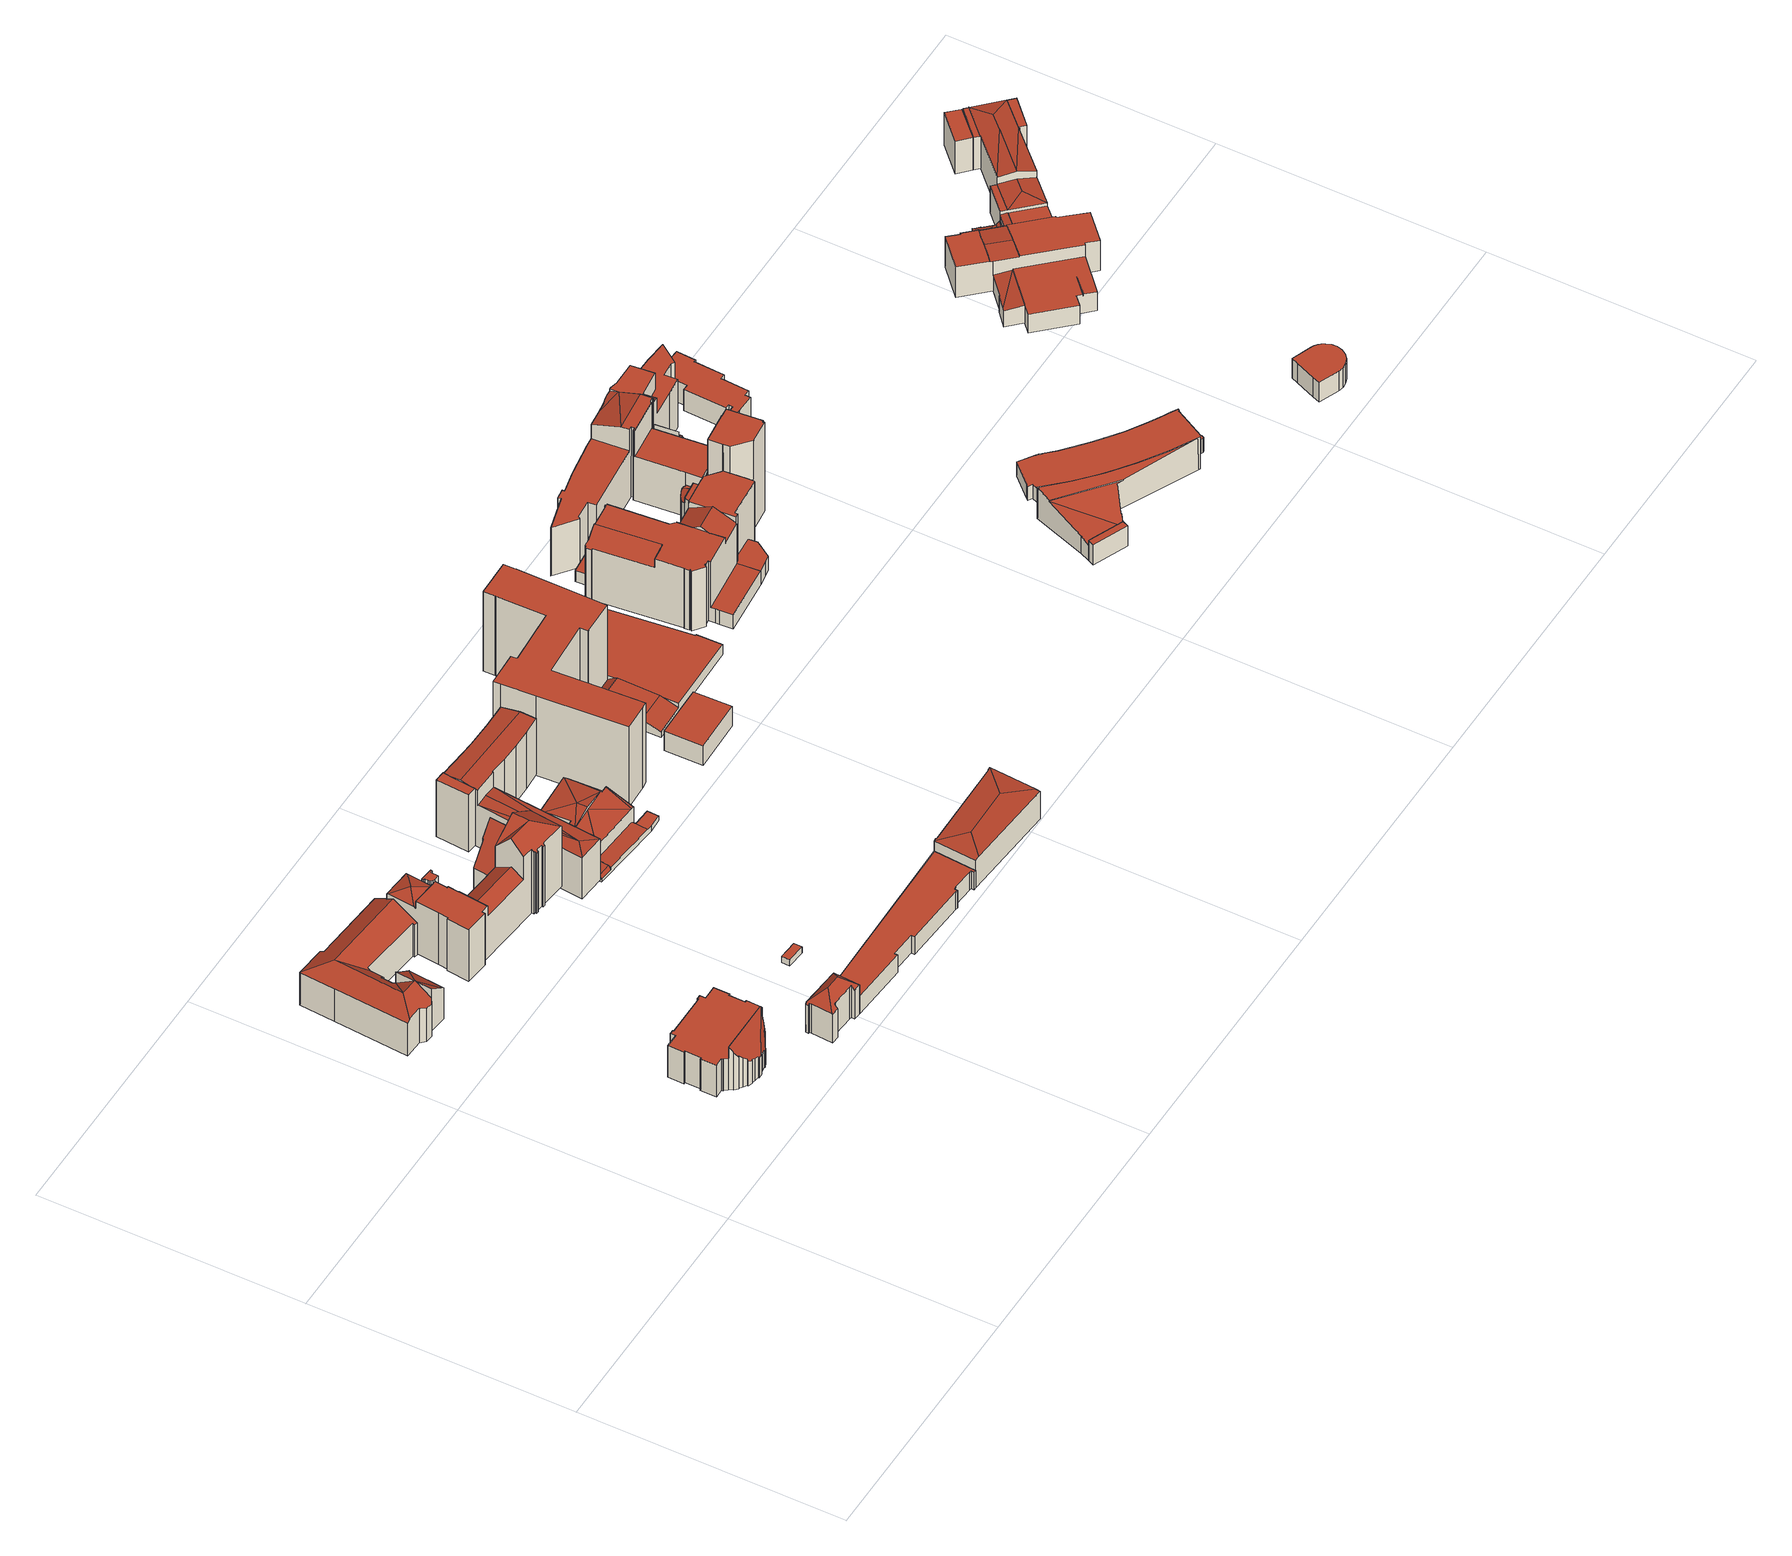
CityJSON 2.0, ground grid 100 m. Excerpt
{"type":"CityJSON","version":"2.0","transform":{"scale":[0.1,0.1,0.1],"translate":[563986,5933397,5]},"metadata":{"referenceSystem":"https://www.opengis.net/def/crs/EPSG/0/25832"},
"CityObjects":{
"building1":{"type":"Building","attributes":{"Gemeindeschluessel":"02000000","Geometrietyp2DReferenz":"3000","function":"31001_3020","roofType":"3100","measuredHeight":20.22,"storeysAboveGround":4},"geometry":[{"type":"MultiSurface","lod":"2","boundaries":[[[0,1,2,3,4,5,6,7]],[[5,8,9,6]],[[10,11,12,13]],[[14,15,16]],[[17,18,19]],[[20,2,1,21]],[[21,1,0,22]],[[23,24,25,26]],[[18,27,28,19]],[[29,30,31,32]],[[32,31,33,34]],[[15,35,9,16]],[[3,36,4]],[[8,37,9]],[[16,9,37,38,14]],[[17,39,27,18]],[[40,41,42,43]],[[44,45,46,47]],[[48,46,45,49,50,27,39,51]],[[52,53,54,55]],[[40,43,44,47,56,57,29,32,34,58,59,60,20,21,22,54,53,61,23,26,62]],[[50,63,52,55,7,6]],[[64,25,24,63,50,49,42,41]],[[50,6,9,35,33,31,30,28,27]],[[25,64,62,26]],[[29,57,51,39,17,19,28,30]],[[58,34,33,35,15,14,38,65]],[[66,60,59,11,10]],[[44,43,42,49,45]],[[64,41,40,62]],[[56,47,46,48]],[[57,56,48,51]],[[59,58,65,12,11]],[[63,24,23,61]],[[61,53,52,63]],[[20,60,66,36,3,2]],[[4,13,67,8,5]],[[54,22,0,7,55]],[[12,65,38,37,8,13]],[[66,10,13,4,36]]],"semantics":{"surfaces":[{"type":"RoofSurface"},{"type":"WallSurface"},{"type":"GroundSurface"}],"values":[0,0,0,0,0,1,1,1,1,1,1,1,1,1,1,1,1,1,0,1,2,0,0,0,1,1,1,1,1,1,1,1,1,1,1,1,1,1,0,0]}}]},
"building2":{"type":"Building","attributes":{"Gemeindeschluessel":"02000000","Geometrietyp2DReferenz":"3000","function":"31001_2410","roofType":"1000","measuredHeight":19.86,"storeysAboveGround":1},"geometry":[{"type":"MultiSurface","lod":"2","boundaries":[[[68,69,70,71,72,73,74,75,76,77,78,79,80,81,82,83]],[[84,85,86,87]],[[87,86,88,89]],[[89,88,90,91]],[[91,90,92,93]],[[93,92,94,95]],[[95,94,96,97]],[[97,96,98,99]],[[99,98,100,101]],[[101,100,102,103]],[[103,102,104,105]],[[105,104,106,107]],[[107,106,108,109]],[[109,108,110,111]],[[111,110,112,113]],[[113,112,114,115]],[[115,114,116,117]],[[117,116,118,119]],[[120,121,122,123]],[[124,125,126,127]],[[127,126,128,129]],[[129,128,130,131]],[[132,83,82,133]],[[134,79,78,135]],[[135,78,77,136]],[[136,77,76,137]],[[137,76,75,138]],[[138,75,74,139]],[[139,74,73,140]],[[140,73,72,141]],[[141,72,71,142]],[[142,71,70,143]],[[143,70,69,144]],[[144,69,68,145]],[[146,147,148,149]],[[149,148,150,151]],[[151,150,152,153]],[[153,152,154,155]],[[155,154,156,157]],[[157,156,158,159]],[[159,158,160,161]],[[161,160,162,163]],[[164,165,166,167]],[[168,169,170,120,123,171,164,167,146,149,151,153,155,157,159,161,163,134,135,136,137,138,139,140,141,142,143,144,145,124,127,129,131,172,84,87,89,91,93,95,97,99,101,103,105,107,109,111,113,115,117,119]],[[130,128,126,125,132,133,122,121,173,174,175,118,116,114,112,110,108,106,104,102,100,98,96,94,92,90,88,86,85,176]],[[171,123,122,133,82,81,177]],[[147,146,167,166]],[[165,164,171,177]],[[134,163,162,80,79]],[[130,176,172,131]],[[124,145,68,83,132,125]],[[173,121,120,170]],[[174,173,170,169]],[[175,174,169,168]],[[118,175,168,119]],[[176,85,84,172]],[[165,177,81,80,162,160,158,156,154,152,150,148,147,166]]],"semantics":{"surfaces":[{"type":"RoofSurface"},{"type":"WallSurface"},{"type":"GroundSurface"}],"values":[0,1,1,1,1,1,1,1,1,1,1,1,1,1,1,1,1,1,1,1,1,1,1,1,1,1,1,1,1,1,1,1,1,1,1,1,1,1,1,1,1,1,1,2,0,1,1,1,1,1,1,1,1,1,1,1,0]}}]},
"building3":{"type":"Building","attributes":{"Gemeindeschluessel":"02000000","Geometrietyp2DReferenz":"3000","function":"31001_2440","roofType":"3200","measuredHeight":18.55,"storeysAboveGround":4},"geometry":[{"type":"MultiSurface","lod":"2","boundaries":[[[178,179,180,181,182,183,184,185,186,187,188]],[[189,186,185,190]],[[184,191,190,185]],[[192,183,182,193]],[[193,182,181,194]],[[194,181,180,195]],[[195,180,179,196]],[[196,179,178,197]],[[197,178,188,198]],[[199,200,201,202]],[[203,190,191,204]],[[205,206,207,208]],[[208,207,209,210]],[[189,190,203,210,209]],[[192,193,194,195,196,197,198,199,202,205,208,210,203,204]],[[206,205,202,201]],[[192,204,191,184,183]],[[199,198,188,187,200]],[[206,201,200,187,186,189,209,207]]],"semantics":{"surfaces":[{"type":"RoofSurface"},{"type":"WallSurface"},{"type":"GroundSurface"}],"values":[0,0,0,1,1,1,1,1,1,1,1,1,1,1,2,1,1,1,0]}}]},
"building4":{"type":"Building","attributes":{"name":"Deutscher Wetterdienst","Gemeindeschluessel":"02000000","Geometrietyp2DReferenz":"3000","function":"31001_3010","roofType":"1000","measuredHeight":35.24,"storeysAboveGround":4},"geometry":[{"type":"MultiSurface","lod":"2","boundaries":[[[211,212,213,214,215]],[[213,216,214]],[[213,217,218,219,220,216]],[[212,217,213]],[[221,222,223,224]],[[222,225,226,223]],[[227,228,229,230,231,232,233,234,235,236,237,238,239,240]],[[238,241,239]],[[238,242,241]],[[243,244,245,246,247,248]],[[237,249,250,242,238]],[[251,252,253,254,244,243]],[[255,256,257,258]],[[258,257,259,260]],[[260,259,261,262]],[[263,264,265,266]],[[266,265,256,255]],[[215,267,268,211]],[[269,270,271,272]],[[273,220,219,274]],[[274,219,218,275]],[[276,236,235,277]],[[277,235,234,278]],[[278,234,233,279]],[[279,233,232,280]],[[280,232,231,281]],[[281,231,230,282]],[[282,230,229,283]],[[283,229,228,284]],[[284,228,227,285]],[[286,247,246,287]],[[287,246,245,288]],[[289,254,253,290]],[[290,253,252,291]],[[292,276,277,278,279,280,281,282,283,284,285,263,266,255,258,260,262,273,274,275,269,272,293,294,286,287,288,289,290,291]],[[267,215,214,216,220,273,262,261]],[[269,275,218,217,212,211,268,270]],[[294,293,295,296,226,225,241]],[[263,285,227,240,221,224,297,264]],[[292,291,252,251,250,249]],[[289,288,245,244,254]],[[242,250,251,243,248,241]],[[286,294,241,248,247]],[[276,292,249,237,236]],[[240,239,241,225,222,221]],[[297,224,223,226,296]],[[295,293,272,271]],[[295,271,270,268,267,261,259,257,256,265,264,297,296]]],"semantics":{"surfaces":[{"type":"RoofSurface"},{"type":"WallSurface"},{"type":"GroundSurface"}],"values":[0,0,0,0,0,0,0,0,0,0,0,0,1,1,1,1,1,1,1,1,1,1,1,1,1,1,1,1,1,1,1,1,1,1,2,1,1,1,1,1,1,1,1,1,1,1,1,0]}}]},
"building5":{"type":"Building","attributes":{"Gemeindeschluessel":"02000000","Geometrietyp2DReferenz":"3000","function":"31001_3010","roofType":"1000","measuredHeight":3.05,"storeysAboveGround":1},"geometry":[{"type":"MultiSurface","lod":"2","boundaries":[[[298,299,300,301,302,303,304,305,306,307,308,309]],[[310,311,312,313,314,315,316,317,318,319,320,321]],[[321,320,299,298]],[[320,319,300,299]],[[319,318,301,300]],[[318,317,302,301]],[[317,316,303,302]],[[316,315,304,303]],[[315,314,305,304]],[[314,313,306,305]],[[313,312,307,306]],[[312,311,308,307]],[[311,310,309,308]],[[310,321,298,309]]],"semantics":{"surfaces":[{"type":"GroundSurface"},{"type":"RoofSurface"},{"type":"WallSurface"}],"values":[0,1,2,2,2,2,2,2,2,2,2,2,2,2]}}]},
"building6":{"type":"Building","attributes":{"Gemeindeschluessel":"02000000","Geometrietyp2DReferenz":"3000","function":"31001_2080","roofType":"1000","measuredHeight":2.8,"storeysAboveGround":1},"geometry":[{"type":"MultiSurface","lod":"2","boundaries":[[[322,323,324,325]],[[326,327,328,329]],[[326,325,324,327]],[[327,324,323,328]],[[328,323,322,329]],[[329,322,325,326]]],"semantics":{"surfaces":[{"type":"RoofSurface"},{"type":"GroundSurface"},{"type":"WallSurface"}],"values":[0,1,2,2,2,2]}}]},
"building7":{"type":"Building","attributes":{"Gemeindeschluessel":"02000000","Geometrietyp2DReferenz":"3000","function":"31001_2010","roofType":"1000","measuredHeight":8.15,"storeysAboveGround":2},"geometry":[{"type":"MultiSurface","lod":"2","boundaries":[[[330,331,332,333]],[[334,335,336,337]],[[337,336,338,339]],[[339,338,340,341]],[[341,340,331,330]],[[342,343,344,345]],[[345,344,346,347]],[[347,346,348,349]],[[349,348,350,351]],[[351,350,352,353]],[[353,352,354,355]],[[355,354,356,357]],[[358,359,333,332]],[[357,356,335,334]],[[359,358,343,342]],[[359,342,345,347,349,351,353,355,357,334,337,339,341,330,333]],[[343,358,332,331,340,338,336,335,356,354,352,350,348,346,344]]],"semantics":{"surfaces":[{"type":"WallSurface"},{"type":"GroundSurface"},{"type":"RoofSurface"}],"values":[0,0,0,0,0,0,0,0,0,0,0,0,0,0,0,1,2]}}]},
"building8":{"type":"Building","attributes":{"Gemeindeschluessel":"02000000","Geometrietyp2DReferenz":"3000","function":"31001_3010","roofType":"3100","measuredHeight":26.59,"storeysAboveGround":7},"geometry":[{"type":"MultiSurface","lod":"2","boundaries":[[[360,361,362]],[[363,361,360]],[[361,364,365,362]],[[366,367,364,361]],[[366,361,363]],[[368,363,360,369]],[[370,371,372]],[[373,374,375]],[[376,377,378,379]],[[379,378,380,381]],[[381,380,382,383]],[[384,385,386,387]],[[387,386,388,389]],[[390,391,392,393]],[[369,360,362,365,394,375,395]],[[396,397,398,367,366,363,368]],[[396,368,369,395,390,393,399,384,387,389,376,379,381,383]],[[371,370,400,399,393,392]],[[391,390,395,375,374]],[[376,389,388,401,377]],[[385,384,399,400]],[[394,365,364,367,398]],[[397,396,383,382]],[[373,402,372]],[[401,388,386,385,400,370,372,402]],[[401,402,373,375,394,398,397,382,380,378,377]],[[373,372,371,392,391,374]]],"semantics":{"surfaces":[{"type":"RoofSurface"},{"type":"WallSurface"},{"type":"GroundSurface"}],"values":[0,0,0,0,0,1,1,1,1,1,1,1,1,1,1,1,2,1,1,1,1,1,1,1,0,0,0]}}]},
"building9":{"type":"Building","attributes":{"Gemeindeschluessel":"02000000","Geometrietyp2DReferenz":"3000","function":"31001_3010","roofType":"3200","measuredHeight":14.03,"storeysAboveGround":2},"geometry":[{"type":"MultiSurface","lod":"2","boundaries":[[[403,404,405,406,407,408,409]],[[410,411,412,413]],[[411,414,412]],[[415,416,417,414]],[[416,418,419,420,417]],[[418,416,421,422]],[[423,424,421,416]],[[415,423,416]],[[423,425,424]],[[409,408,426]],[[427,406,405,428]],[[429,420,419,430]],[[431,422,421,432]],[[433,434,435,436]],[[437,438,439,440]],[[441,442,443,444,445]],[[446,408,407,413,412,414,417,420,429]],[[447,437,440,448,446,429,430,431,432,444,443,449,433,436]],[[441,445,425,423,411,410]],[[438,437,447,450,428,405,404,451]],[[426,408,446,448,452]],[[444,432,421,424,425,445]],[[453,454,455,449,443,442]],[[448,440,439,456,457,452]],[[450,447,436,435]],[[434,433,449,455]],[[431,430,419,418,422]],[[411,423,415,414]],[[406,427,454,453,410,413,407]],[[404,403,458,451]],[[403,409,459]],[[434,455,454,427,428,450,435]],[[453,442,441,410]],[[459,409,426,452,457]],[[458,403,459,457,456]],[[458,456,439,438,451]]],"semantics":{"surfaces":[{"type":"RoofSurface"},{"type":"WallSurface"},{"type":"GroundSurface"}],"values":[0,0,0,0,0,0,0,0,0,1,1,1,1,1,1,1,1,2,0,1,1,1,1,1,1,1,1,1,1,1,1,0,0,0,0,0]}}]},
"building10":{"type":"Building","attributes":{"Gemeindeschluessel":"02000000","Geometrietyp2DReferenz":"3000","function":"31001_2010","roofType":"3200","measuredHeight":13.8,"storeysAboveGround":4},"geometry":[{"type":"MultiSurface","lod":"2","boundaries":[[[460,461,462,463]],[[461,464,465,466,467,468,469,462]],[[470,465,464]],[[342,463,462,359]],[[359,462,469,471]],[[471,469,468,472]],[[472,468,467,473]],[[473,467,466,474]],[[474,466,465,475]],[[476,477,460,463,342]],[[476,342,359,471,472,473,474,475]],[[477,476,475,465,470]],[[477,470,464,461,460]]],"semantics":{"surfaces":[{"type":"RoofSurface"},{"type":"WallSurface"},{"type":"GroundSurface"}],"values":[0,0,0,1,1,1,1,1,1,1,2,1,0]}}]},
"building11":{"type":"Building","attributes":{"name":"Bundesamt für Seeschifffahrt und Hydrographie","Gemeindeschluessel":"02000000","Geometrietyp2DReferenz":"3000","function":"31001_3010","roofType":"1000","measuredHeight":36.88,"storeysAboveGround":7},"geometry":[{"type":"MultiSurface","lod":"2","boundaries":[[[478,479,480,481,482,483,484,485,486,487,488,489,490,491,492,493,494,495,496,497]],[[498,499,500,501,502,503,504,505,506,507,508,509,510,511,512,513,514,515,516,517]],[[517,516,479,478]],[[516,515,480,479]],[[515,514,481,480]],[[514,513,482,481]],[[513,512,483,482]],[[512,511,484,483]],[[511,510,485,484]],[[510,509,486,485]],[[509,508,487,486]],[[508,507,488,487]],[[507,506,489,488]],[[506,505,490,489]],[[505,504,491,490]],[[504,503,492,491]],[[503,502,493,492]],[[502,501,494,493]],[[501,500,495,494]],[[500,499,496,495]],[[499,498,497,496]],[[498,517,478,497]]],"semantics":{"surfaces":[{"type":"GroundSurface"},{"type":"RoofSurface"},{"type":"WallSurface"}],"values":[0,1,2,2,2,2,2,2,2,2,2,2,2,2,2,2,2,2,2,2,2,2]}}]},
"building12":{"type":"Building","attributes":{"Gemeindeschluessel":"02000000","Geometrietyp2DReferenz":"3000","function":"31001_3074","roofType":"1000","measuredHeight":9},"geometry":[{"type":"MultiSurface","lod":"2","boundaries":[[[518,519,520,521]],[[522,523,524,525]],[[525,524,519,518]],[[524,523,520,519]],[[523,522,521,520]],[[522,525,518,521]]],"semantics":{"surfaces":[{"type":"GroundSurface"},{"type":"RoofSurface"},{"type":"WallSurface"}],"values":[0,1,2,2,2,2]}}]},
"building13":{"type":"Building","attributes":{"Gemeindeschluessel":"02000000","Geometrietyp2DReferenz":"3000","function":"31001_3010","roofType":"1000","measuredHeight":5.07,"storeysAboveGround":3},"geometry":[{"type":"MultiSurface","lod":"2","boundaries":[[[526,527,528,529,530]],[[531,532,527,526]],[[533,534,535,532,531]],[[536,537,538,539]],[[539,538,540,541]],[[534,542,535]],[[528,543,529]],[[544,545,546,547]],[[548,480,479,478,536,539,541,549,544,547]],[[550,543,528,535,542,546,545,551,540,538,537,552]],[[535,528,527,532]],[[480,548,533,531,526,530]],[[546,542,534,533,548,547]],[[551,545,544,549]],[[550,552,478,479]],[[540,551,549,541]],[[552,537,536,478]],[[479,480,530,529,543,550]]],"semantics":{"surfaces":[{"type":"RoofSurface"},{"type":"WallSurface"},{"type":"GroundSurface"}],"values":[0,0,0,1,1,1,1,1,2,0,1,1,1,1,1,1,1,1]}}]},
"building14":{"type":"Building","attributes":{"Gemeindeschluessel":"02000000","Geometrietyp2DReferenz":"3000","function":"51009_1610","roofType":"1000","measuredHeight":5.18},"geometry":[{"type":"MultiSurface","lod":"2","boundaries":[[[553,554,555,556]],[[557,558,559,560]],[[557,556,555,558]],[[558,555,554,559]],[[559,554,553,560]],[[560,553,556,557]]],"semantics":{"surfaces":[{"type":"RoofSurface"},{"type":"GroundSurface"},{"type":"WallSurface"}],"values":[0,1,2,2,2,2]}}]},
"building15":{"type":"Building","attributes":{"Gemeindeschluessel":"02000000","Geometrietyp2DReferenz":"3000","function":"31001_2070","roofType":"1000","measuredHeight":29.07,"storeysAboveGround":6},"geometry":[{"type":"MultiSurface","lod":"2","boundaries":[[[561,562,563,564,565,566,567,568,569,570,571]],[[572,573,574,575,576,577]],[[578,579,580,581,582,583,574,573]],[[583,584,585,586,587,588,589,590,591,592,593,594,575]],[[595,571,570,596]],[[596,570,569,597]],[[597,569,568,598]],[[598,568,567,599]],[[600,566,565,601]],[[601,565,564]],[[602,562,561,603]],[[603,561,571,595]],[[563,604,564]],[[605,606,607,608]],[[608,607,609,610]],[[610,609,611,612]],[[613,614,615,616]],[[616,615,617,618]],[[618,617,619,620]],[[621,622,623,624]],[[624,623,625,626]],[[626,625,627,628]],[[628,627,629,630]],[[630,629,631,632]],[[577,633,572]],[[578,634,579]],[[635,593,592,636]],[[636,592,591,637]],[[637,591,590,638]],[[638,590,589,639]],[[639,589,588,640]],[[640,588,587,641]],[[642,586,585,643]],[[582,584,583]],[[575,594,576]],[[644,645,646,647]],[[648,649,650,651]],[[650,649,652,653,654,655]],[[642,643,656,657,648,651,658,605,608,610,612,644,647,613,616,618,620,602,603,595,596,597,598,599,621,624,626,628,630,632,659,635,636,637,638,639,640,641]],[[646,645,611,609,607,606,660,634,578,572,633,661,631,629,627,625,623,622,600,601,564,604,619,617,615,614]],[[634,660,654,653,580,579]],[[635,659,661,633,577,576,594,593]],[[648,657,652,649]],[[658,651,650,655]],[[642,641,587,586]],[[657,656,581,580,653,652]],[[656,643,585,584,582,581]],[[572,578,573]],[[583,575,574]],[[631,661,659,632]],[[646,614,613,647]],[[611,645,644,612]],[[605,658,655,654,660,606]],[[602,620,619,604,563,562]],[[621,599,567,566,600,622]]],"semantics":{"surfaces":[{"type":"RoofSurface"},{"type":"WallSurface"},{"type":"GroundSurface"}],"values":[0,0,0,0,1,1,1,1,1,1,1,1,1,1,1,1,1,1,1,1,1,1,1,1,1,1,1,1,1,1,1,1,1,1,1,1,1,0,2,0,1,1,1,1,1,1,1,1,1,1,1,1,1,1,1]}}]},
"building16":{"type":"Building","attributes":{"Gemeindeschluessel":"02000000","Geometrietyp2DReferenz":"3000","function":"31001_2070","roofType":"1000","measuredHeight":6.25,"storeysAboveGround":1},"geometry":[{"type":"MultiSurface","lod":"2","boundaries":[[[662,663,664,665]],[[666,667,668,669]],[[669,668,670,671]],[[671,670,672,673]],[[673,672,674,675]],[[675,674,663,662]],[[667,666,676,677]],[[665,664,677,676]],[[665,676,666,669,671,673,675,662]],[[677,664,663,674,672,670,668,667]]],"semantics":{"surfaces":[{"type":"WallSurface"},{"type":"GroundSurface"},{"type":"RoofSurface"}],"values":[0,0,0,0,0,0,0,0,1,2]}}]},
"building17":{"type":"Building","attributes":{"Gemeindeschluessel":"02000000","Geometrietyp2DReferenz":"3000","function":"31001_2070","roofType":"1000","measuredHeight":40.86,"storeysAboveGround":13},"geometry":[{"type":"MultiSurface","lod":"2","boundaries":[[[678,679,680]],[[678,681,682,683,684,679]],[[685,686,687,688,689,690]],[[691,692,693]],[[694,695,696,697,698,699]],[[700,701,702,703]],[[680,702,704,678]],[[705,706,707,708]],[[709,684,683,710]],[[710,683,682,711]],[[694,690,689,695]],[[712,688,687,713]],[[685,714,715,716,686]],[[691,717,718,692]],[[719,720,715,714]],[[721,722,723,724]],[[724,723,725,726]],[[726,725,727,728]],[[728,727,729,730]],[[731,732,733,734]],[[734,733,735,736]],[[737,698,697,738]],[[738,697,696,739]],[[707,706,719,714,704,702,701,735,733,732]],[[730,729,717,691,693,740]],[[741,705,708,731,734,736,700,703,709,710,711,737,738,739,712,713,742,743,721,724,726,728,730,740]],[[700,736,735,701]],[[709,703,702,680,679,684]],[[722,721,743,744]],[[741,740,693,692,718,745]],[[744,743,742,746]],[[742,713,687,686,716,746]],[[712,739,696,695,689,688]],[[737,711,682,681,699,698]],[[731,708,707,732]],[[705,741,745,720,719,706]],[[714,685,690,694,699,681,678,704]],[[744,746,716,715,720,745,718,717,729,727,725,723,722]]],"semantics":{"surfaces":[{"type":"RoofSurface"},{"type":"WallSurface"},{"type":"GroundSurface"}],"values":[0,0,0,0,0,1,1,1,1,1,1,1,1,1,1,1,1,1,1,1,1,1,1,0,1,2,1,1,1,1,1,1,1,1,1,1,1,0]}}]},
"building18":{"type":"Building","attributes":{"Gemeindeschluessel":"02000000","Geometrietyp2DReferenz":"3000","function":"31001_2070","roofType":"1000","measuredHeight":32.1,"storeysAboveGround":6},"geometry":[{"type":"MultiSurface","lod":"2","boundaries":[[[747,748,749,750]],[[751,748,747]],[[752,753,754,755,756,757,758,759,760,761,751,747]],[[748,762,763,764,765,749]],[[766,767,768,769]],[[770,771,766]],[[772,773,774,775]],[[775,774,776,777]],[[778,779,780,781]],[[782,783,784,785]],[[785,784,786,787]],[[787,786,788,789]],[[790,759,758,791]],[[792,757,756,793]],[[794,755,754,795]],[[795,754,753,796]],[[797,798,799,800]],[[800,799,801,802]],[[803,765,764,804]],[[804,764,763,805]],[[748,806,762]],[[807,808,809,810]],[[811,768,767,771]],[[771,767,766]],[[812,813,814,815]],[[815,814,808,807]],[[816,817,818,819]],[[819,818,770,820]],[[821,822,823,824]],[[825,826,827,828]],[[829,830,791,758,757,792]],[[831,832,833,760,759,790]],[[834,835,827,826,823,822,836,812,815,807,810,837,838]],[[825,828,839,840,841,842,816,819,820,831,790,791,830,797,800,802,794,795,796,843,778,781,844,772,775,777,782,785,787,789,803,804,805,845,846,847,821,824]],[[848,780,779,849,850,851,788,786,784,783,776,774,773]],[[801,799,798,829,792,793]],[[852,809,808,814,813,853,854,806,748]],[[849,779,778,843]],[[803,789,788,851,750,749,765]],[[850,849,843,796,753,752]],[[833,855,769,768,811,856,837,810,809,852,761,760]],[[801,793,756,755,794,802]],[[831,820,770,766,857,832]],[[841,840,834,838]],[[825,824,823,826]],[[840,839,835,834]],[[839,828,827,835]],[[821,847,836,822]],[[817,816,842,858]],[[842,841,838,837,856,858]],[[847,846,853,813,812,836]],[[857,766,769,855]],[[854,853,846,845]],[[845,805,763,762,806,854]],[[829,798,797,830]],[[852,748,751,761]],[[851,850,752,747,750]],[[848,773,772,844]],[[780,848,844,781]],[[776,783,782,777]],[[817,858,856,811,771,770,818]],[[857,855,833,832]]],"semantics":{"surfaces":[{"type":"RoofSurface"},{"type":"WallSurface"},{"type":"GroundSurface"}],"values":[0,0,0,0,0,0,1,1,1,1,1,1,1,1,1,1,1,1,1,1,1,1,1,1,1,1,1,1,1,1,1,1,0,2,0,0,0,1,1,1,1,1,1,1,1,1,1,1,1,1,1,1,1,1,1,1,1,1,1,1,0,0]}}]},
"building19":{"type":"Building","attributes":{"Gemeindeschluessel":"02000000","Geometrietyp2DReferenz":"3000","function":"51009_1610","roofType":"1000","measuredHeight":9.22},"geometry":[{"type":"MultiSurface","lod":"2","boundaries":[[[859,860,861,862,863]],[[864,865,866,867,868]],[[866,861,860,867]],[[867,860,859,868]],[[864,863,862,865]],[[865,862,861,866]],[[864,868,859,863]]],"semantics":{"surfaces":[{"type":"RoofSurface"},{"type":"GroundSurface"},{"type":"WallSurface"}],"values":[0,1,2,2,2,2,2]}}]},
"building20":{"type":"Building","attributes":{"Gemeindeschluessel":"02000000","Geometrietyp2DReferenz":"3000","function":"31001_3091","roofType":"2100","measuredHeight":14.98,"storeysAboveGround":2},"geometry":[{"type":"MultiSurface","lod":"2","boundaries":[[[869,870,871,872]],[[873,872,871,874]],[[875,869,872,873]],[[876,877,878,879]],[[879,878,880,881]],[[881,880,869,875]],[[882,883,884,885]],[[885,884,886,887]],[[888,889,890,891]],[[891,890,892,893]],[[876,879,881,875,873,874,882,885,887,888,891,893]],[[882,874,871,870,894,895,883]],[[877,876,893,892,896,897]],[[897,896,895,894]],[[889,888,887,886]],[[889,886,884,883,895,896,892,890]],[[897,894,870,869,880,878,877]]],"semantics":{"surfaces":[{"type":"RoofSurface"},{"type":"WallSurface"},{"type":"GroundSurface"}],"values":[0,1,1,1,1,1,1,1,1,1,2,1,1,1,1,0,0]}}]},
"building21":{"type":"Building","attributes":{"Gemeindeschluessel":"02000000","Geometrietyp2DReferenz":"3000","function":"31001_2420","roofType":"1000","measuredHeight":9.72},"geometry":[{"type":"MultiSurface","lod":"2","boundaries":[[[898,899,900,901]],[[901,900,902,903]],[[903,902,904,905]],[[905,904,906,907]],[[907,906,908,909]],[[909,908,910,911]],[[911,910,912,913]],[[913,912,914,915]],[[915,914,916,917]],[[917,916,918,919]],[[920,921,922,923]],[[923,922,924,925]],[[925,924,926,927]],[[927,926,928,929]],[[929,928,930,931]],[[931,930,932,933]],[[933,932,934,935]],[[935,934,899,898]],[[936,937,938,939]],[[937,936,919,918]],[[939,938,921,920]],[[939,920,923,925,927,929,931,933,935,898,901,903,905,907,909,911,913,915,917,919,936]],[[921,938,937,918,916,914,912,910,908,906,904,902,900,899,934,932,930,928,926,924,922]]],"semantics":{"surfaces":[{"type":"WallSurface"},{"type":"GroundSurface"},{"type":"RoofSurface"}],"values":[0,0,0,0,0,0,0,0,0,0,0,0,0,0,0,0,0,0,0,0,0,1,2]}}]},
"building22":{"type":"Building","attributes":{"Gemeindeschluessel":"02000000","Geometrietyp2DReferenz":"3000","function":"31001_3091","roofType":"1000","measuredHeight":6.45,"storeysAboveGround":2},"geometry":[{"type":"MultiSurface","lod":"2","boundaries":[[[940,941,942,943]],[[943,942,944,945]],[[946,947,941,940]],[[948,949,950,951]],[[951,950,952,953]],[[953,952,954,955]],[[955,954,956,957]],[[957,956,958,959]],[[959,958,960,961]],[[961,960,962,963]],[[963,962,964,965]],[[965,964,966,967]],[[967,966,968,969]],[[969,968,970,971]],[[971,970,972,973]],[[973,972,974,975]],[[975,974,976,977]],[[977,976,978,979]],[[979,978,980,981]],[[982,983,984,985]],[[985,984,986,987]],[[987,986,988,989]],[[989,988,990,991]],[[991,990,992,993]],[[993,992,994,995]],[[995,994,996,997]],[[997,996,998,999]],[[999,998,1000,1001]],[[1001,1000,1002,1003]],[[1003,1002,1004,1005]],[[1005,1004,1006,1007]],[[1007,1006,1008,1009]],[[1009,1008,1010,1011]],[[981,980,1012,1013]],[[1010,1008,1006,1004,1002,1000,998,996,994,992,990,988,986,984,983,1012,980,978,976,974,972,970,968,966,964,962,960,958,956,954,952,950,949,1014,944,942,941,947]],[[982,985,987,989,991,993,995,997,999,1001,1003,1005,1007,1009,1011,946,940,943,945,1015,948,951,953,955,957,959,961,963,965,967,969,971,973,975,977,979,981,1013]],[[1015,945,944,1014]],[[982,1013,1012,983]],[[948,1015,1014,949]],[[946,1011,1010,947]]],"semantics":{"surfaces":[{"type":"WallSurface"},{"type":"RoofSurface"},{"type":"GroundSurface"}],"values":[0,0,0,0,0,0,0,0,0,0,0,0,0,0,0,0,0,0,0,0,0,0,0,0,0,0,0,0,0,0,0,0,0,0,1,2,0,0,0,0]}}]},
"building23":{"type":"Building","attributes":{"Gemeindeschluessel":"02000000","Geometrietyp2DReferenz":"3000","function":"31001_3091","roofType":"1000","measuredHeight":9,"storeysAboveGround":1},"geometry":[{"type":"MultiSurface","lod":"2","boundaries":[[[1016,1017,1018,1019,1020,1021,1022,1023,1024,1025,1026,1027,1028,1029,1030,1031,1032]],[[1033,1034,1035,1036,1037,1038,1039,1040,1041,1042,1043,1044,1045,1046,1047,1048,1049]],[[1049,1048,1017,1016]],[[1048,1047,1018,1017]],[[1047,1046,1019,1018]],[[1046,1045,1020,1019]],[[1045,1044,1021,1020]],[[1044,1043,1022,1021]],[[1043,1042,1023,1022]],[[1042,1041,1024,1023]],[[1041,1040,1025,1024]],[[1040,1039,1026,1025]],[[1039,1038,1027,1026]],[[1038,1037,1028,1027]],[[1037,1036,1029,1028]],[[1036,1035,1030,1029]],[[1035,1034,1031,1030]],[[1034,1033,1032,1031]],[[1033,1049,1016,1032]]],"semantics":{"surfaces":[{"type":"GroundSurface"},{"type":"RoofSurface"},{"type":"WallSurface"}],"values":[0,1,2,2,2,2,2,2,2,2,2,2,2,2,2,2,2,2,2]}}]},
"building24":{"type":"Building","attributes":{"Gemeindeschluessel":"02000000","Geometrietyp2DReferenz":"3000","function":"31001_2070","roofType":"1000","measuredHeight":16.39,"storeysAboveGround":4},"geometry":[{"type":"MultiSurface","lod":"2","boundaries":[[[1050,1051,1052,1053]],[[1051,1054,1055,1056,1052]],[[1057,1058,1059]],[[1057,1060,1061,1058]],[[1062,1063,1064,1065,1066]],[[1067,1068,1069,1070,1071]],[[1072,1067,1071]],[[1073,1074,1067,1072]],[[1075,1076,1077]],[[1078,1079,1075,1077]],[[1074,1080,1081,1082,1068,1067]],[[1083,1084,1085,1086,1087,1088]],[[1089,1090,1091,1092]],[[1093,1094,1095,1096]],[[1097,1098,1099,1100,1101]],[[1102,1097,1101]],[[1103,1104,1105,1106]],[[1107,1098,1097,1102]],[[1108,1109,1103]],[[1110,1111,1112,1113]],[[1114,1115,1116,1110]],[[1117,1118,1119]],[[1120,1121,1122]],[[1123,1056,1055,1124]],[[1125,1126,1127,1128]],[[1128,1127,1129,1130]],[[1130,1129,1131,1132]],[[1050,1133,1134,1051]],[[1135,1136,1137]],[[1138,1139,1140]],[[1058,1141,1142,1059]],[[1061,1143,1141,1058]],[[1060,1144,1143,1061]],[[1132,1066,1065,1145]],[[1145,1065,1064,1146]],[[1147,1148,1149]],[[1150,1151,1152]],[[1062,1071,1070,1063]],[[1072,1077,1076,1073]],[[1153,1082,1081,1154]],[[1154,1081,1080,1155]],[[1078,1088,1087,1079]],[[1091,1084,1083,1092]],[[1156,1157,1158,1159]],[[1160,1161,1162,1163]],[[1093,1101,1100,1094]],[[1164,1113,1112,1165]],[[1165,1112,1111,1121]],[[1121,1111,1110,1122]],[[1122,1110,1113,1164]],[[1122,1110,1116,1120]],[[1114,1166,1167,1115]],[[1168,1169,1170,1171]],[[1171,1170,1172,1173]],[[1174,1175,1176,1177]],[[1178,1179,1162,1161,1158,1157,1151,1150,1149,1148]],[[1180,1181,1144,1060,1057,1059,1142,1182,1183]],[[1159,1158,1161,1160]],[[1184,1185,1186,1100,1099,1106,1105]],[[1173,1172,1187,1118,1109,1108,1107,1102,1090,1089,1188]],[[1175,1174,1120,1116,1115,1167,1119,1118,1187]],[[1189,1178,1148,1147,1190,1054,1051,1134]],[[1155,1080,1074,1073,1076,1075,1079,1087,1086,1191]],[[1136,1135,1152,1151,1157,1156,1188,1089,1092,1083,1088,1078,1077,1072,1071,1062,1066,1132,1131]],[[1168,1171,1156,1159,1160,1163,1192,1180,1183,1193,1194,1195,1196,1123,1124,1197,1125,1128,1130,1132,1145,1146,1198,1153,1154,1155,1191,1199,1186,1185,1122,1164,1165,1121,1120,1174,1177]],[[1200,1182,1142,1141,1143,1144,1181,1189,1134,1133,1201,1202]],[[1156,1171,1173,1188]],[[1200,1202,1194,1193]],[[1126,1125,1197,1203,1140,1139]],[[1169,1168,1177,1176]],[[1122,1185,1184,1166,1114,1110]],[[1098,1107,1108,1103,1106,1099]],[[1084,1091,1090,1102,1101,1093,1096,1085]],[[1186,1199,1095,1094,1100]],[[1192,1163,1162,1179]],[[1199,1191,1086,1085,1096,1095]],[[1153,1198,1069,1068,1082]],[[1198,1146,1064,1063,1070,1069]],[[1180,1192,1179,1178,1189,1181]],[[1149,1150,1204]],[[1138,1205,1137]],[[1182,1200,1193,1183]],[[1202,1201,1195,1194]],[[1197,1124,1055,1054,1190,1203]],[[1196,1195,1201,1133,1050,1053]],[[1123,1196,1053,1052,1056]],[[1169,1176,1175,1187,1172,1170]],[[1109,1118,1117,1104,1103]],[[1184,1105,1104,1117,1119,1167,1166]],[[1204,1150,1152,1135,1137,1205]],[[1204,1205,1138,1140,1203,1190,1147,1149]],[[1138,1137,1136,1131,1129,1127,1126,1139]]],"semantics":{"surfaces":[{"type":"RoofSurface"},{"type":"WallSurface"},{"type":"GroundSurface"}],"values":[0,0,0,0,0,0,0,0,0,0,0,0,0,0,0,0,0,0,0,0,0,0,0,1,1,1,1,1,1,1,1,1,1,1,1,1,1,1,1,1,1,1,1,1,1,1,1,1,1,1,1,1,1,1,1,0,1,1,1,1,1,1,1,1,2,0,0,1,1,1,1,1,1,1,1,1,1,1,1,1,1,1,1,1,1,1,0,0,0,0,0,0]}}]}
},
"vertices":[
[76,1184,314],[95,1168,305],[122,1165,304],[138,1175,312],[143,1235,354],[143,1238,356],[77,1244,356],[19,1188,314],[143,1241,354],[148,1312,304],[198,1170,306],[209,1169,297],[223,1304,297],[143,1238,354],[187,1308,296],[149,1313,296],[148,1312,296],[157,1413,296],[156,1413,296],[155,1401,296],[122,1165,154],[95,1168,154],[76,1184,154],[153,1595,154],[153,1595,304],[151,1579,313],[151,1579,154],[156,1413,304],[155,1401,304],[150,1358,154],[150,1358,305],[135,1359,317],[135,1359,154],[130,1314,318],[130,1314,154],[149,1313,304],[138,1175,354],[148,1312,354],[187,1308,324],[157,1413,304],[435,1505,154],[435,1505,341],[432,1505,341],[432,1505,154],[420,1385,154],[420,1385,302],[407,1387,302],[407,1387,154],[407,1394,306],[430,1479,356],[97,1509,356],[158,1422,309],[28,1471,304],[28,1471,154],[7,1189,154],[7,1189,304],[407,1394,154],[158,1422,154],[223,1305,154],[209,1169,154],[140,1176,154],[38,1605,154],[440,1553,154],[38,1605,304],[440,1553,313],[223,1305,297],[140,1176,352],[143,1238,353],
[513,267,185],[511,265,182],[523,253,159],[525,255,163],[538,245,145],[552,237,130],[551,234,125],[567,227,113],[568,230,118],[584,226,111],[600,224,107],[600,221,101],[611,221,101],[714,279,207],[714,280,208],[504,279,208],[458,358,9],[458,358,154],[464,358,154],[464,358,9],[464,419,154],[464,419,9],[458,419,154],[458,419,9],[459,479,154],[459,479,9],[511,479,154],[511,479,9],[511,499,154],[511,499,9],[527,499,154],[527,499,9],[527,495,154],[527,495,9],[691,496,154],[691,496,9],[691,500,154],[691,500,9],[707,500,154],[707,500,9],[707,479,154],[707,479,9],[760,479,154],[760,479,9],[760,419,154],[760,419,9],[754,419,154],[754,419,9],[754,358,154],[754,358,9],[760,358,154],[760,358,9],[723,294,9],[723,294,154],[715,280,154],[715,280,9],[503,280,9],[503,280,154],[495,294,154],[495,294,9],[492,293,154],[492,293,9],[490,299,154],[490,299,9],[504,279,154],[714,280,154],[600,221,9],[600,224,9],[584,226,9],[568,230,9],[567,227,9],[551,234,9],[552,237,9],[538,245,9],[525,255,9],[523,253,9],[511,265,9],[513,267,9],[693,255,9],[693,255,131],[680,245,106],[680,245,9],[665,237,90],[665,237,9],[667,234,76],[667,234,9],[651,227,71],[651,227,9],[650,230,85],[650,230,9],[634,226,90],[634,226,9],[617,224,106],[617,224,9],[618,221,92],[618,221,9],[707,265,9],[707,265,154],[695,252,117],[695,252,9],[759,298,9],[728,299,9],[726,293,9],[705,267,9],[458,298,9],[726,293,154],[728,299,154],[759,298,154],[458,298,154],[705,267,166],
[888,91,136],[889,104,150],[898,104,150],[978,98,151],[987,97,151],[986,84,137],[1014,82,137],[968,136,189],[911,140,189],[857,94,137],[857,93,136],[864,194,137],[1022,182,137],[1015,82,137],[986,84,4],[987,97,4],[978,98,4],[898,104,4],[889,104,4],[888,91,4],[857,93,4],[863,176,4],[863,176,137],[863,182,137],[863,182,4],[1022,182,4],[1015,82,4],[858,182,4],[858,182,131],[859,193,131],[859,193,4],[859,194,131],[859,194,4],
[531,1381,365],[531,1386,367],[481,1444,385],[422,1398,367],[421,1392,365],[432,1500,367],[541,1490,367],[542,1495,365],[435,1505,365],[432,1505,365],[718,1158,348],[723,1207,380],[521,1228,380],[516,1179,348],[730,1271,338],[528,1291,338],[762,1154,454],[761,1144,443],[768,1144,443],[767,1138,437],[776,1138,437],[776,1142,442],[803,1139,442],[803,1134,436],[811,1133,436],[812,1138,442],[908,1128,441],[822,1197,511],[723,1207,511],[718,1158,454],[730,1271,436],[828,1261,511],[828,1261,435],[837,1350,435],[795,1354,372],[795,1350,372],[739,1356,286],[730,1271,286],[914,1127,436],[927,1251,436],[927,1251,286],[934,1321,286],[837,1330,432],[839,1350,432],[393,1180,159],[393,1180,397],[402,1265,397],[402,1265,159],[408,1264,397],[408,1264,159],[412,1301,397],[412,1301,159],[485,1182,159],[485,1182,397],[484,1170,397],[484,1170,159],[421,1392,397],[531,1381,397],[526,1333,159],[526,1333,397],[531,1333,397],[531,1333,159],[432,1505,159],[435,1505,159],[542,1495,159],[812,1138,159],[811,1133,159],[803,1134,159],[803,1139,159],[776,1142,159],[776,1138,159],[767,1138,159],[768,1144,159],[761,1144,159],[762,1154,159],[739,1356,159],[795,1350,159],[795,1354,159],[839,1350,159],[837,1330,159],[934,1321,159],[914,1127,159],[527,1291,159],[730,1271,159],[527,1291,397],[528,1291,397],[516,1179,397],
[705,1481,167],[700,1483,167],[695,1487,167],[693,1492,167],[692,1498,167],[693,1511,167],[687,1512,167],[687,1519,167],[737,1514,167],[736,1507,167],[729,1508,167],[726,1479,167],[726,1479,198],[729,1508,198],[736,1507,198],[737,1514,198],[687,1519,198],[687,1512,198],[693,1511,198],[692,1498,198],[693,1492,198],[695,1487,198],[700,1483,198],[705,1481,198],
[1156,374,40],[1158,405,40],[1087,411,40],[1085,380,40],[1085,380,12],[1087,411,12],[1158,405,12],[1156,374,12],
[1015,82,3],[1015,82,84],[1022,182,84],[1022,182,3],[1335,58,3],[1335,58,84],[1337,71,84],[1337,71,3],[1239,78,84],[1239,78,3],[1238,66,84],[1238,66,3],[1694,32,3],[1694,32,84],[1685,33,84],[1685,33,3],[1686,45,84],[1686,45,3],[1677,45,84],[1677,45,3],[1597,52,84],[1597,52,3],[1588,52,84],[1588,52,3],[1587,40,84],[1587,40,3],[1578,41,84],[1578,41,3],[1705,192,84],[1705,192,3],
[906,1047,338],[962,1092,343],[947,1454,338],[1008,1038,338],[995,1455,343],[947,1457,338],[1043,1449,338],[1043,1453,338],[1008,1038,148],[906,1047,148],[960,1592,407],[960,1592,410],[957,1564,410],[950,1489,410],[948,1467,410],[948,1467,407],[1322,1451,148],[1322,1451,407],[1253,1448,407],[1253,1448,148],[1183,1448,406],[1183,1448,148],[1113,1451,406],[1113,1451,148],[1117,1579,148],[1117,1579,407],[1215,1576,407],[1215,1576,148],[1313,1577,406],[1313,1577,148],[912,1470,148],[912,1470,410],[921,1596,410],[921,1596,148],[947,1457,406],[948,1467,148],[1044,1457,148],[1044,1457,407],[1043,1453,406],[1019,1586,148],[1019,1586,407],[1318,1508,414],[954,1526,414],
[1062,1048,170],[1062,1028,167],[1268,1008,166],[1265,1065,174],[1064,1081,174],[1063,1078,173],[1063,1069,172],[1265,1065,235],[1162,1170,270],[1064,1082,235],[1064,1081,235],[1071,1165,270],[1162,1170,282],[1161,1211,282],[1072,1166,270],[1083,1285,272],[1088,1191,273],[1074,1191,271],[1251,1310,270],[1082,1301,270],[1254,1175,270],[1252,1296,270],[1258,1175,270],[1063,1078,150],[1265,1065,164],[1268,1008,164],[1074,1191,142],[1088,1191,142],[1082,1301,142],[1251,1310,142],[1341,1051,142],[1341,1051,164],[1340,1007,164],[1340,1007,142],[1008,1033,142],[1008,1033,153],[1008,1038,163],[1008,1038,142],[1282,1171,268],[1285,1171,268],[1285,1171,142],[1258,1171,142],[1258,1171,269],[1063,1078,142],[1286,1006,142],[1012,1080,142],[1274,1055,142],[1286,1006,164],[1062,1028,151],[1012,1080,154],[1275,1064,235],[1275,1064,164],[1274,1055,164],[1008,1040,168],[1011,1072,173],[1062,1036,168],[1063,1068,173],
[1710,31,134],[1788,105,141],[1705,192,132],[1694,32,132],[1986,108,141],[2081,198,132],[2070,198,132],[2070,196,132],[1717,190,132],[1717,193,132],[2069,21,132],[1717,193,3],[1717,190,3],[2070,196,3],[2070,198,3],[2081,198,3],[2068,5,3],[2068,5,130],
[1789,1787,144],[1791,1451,144],[1663,1448,144],[1659,1448,144],[1658,1478,144],[1447,1465,144],[1467,1127,144],[1442,1125,144],[1346,1120,144],[1322,1451,144],[1313,1577,144],[1311,1605,144],[1438,1610,144],[1439,1587,144],[1655,1601,144],[1650,1784,144],[1650,1788,144],[1650,1831,144],[1787,1834,144],[1789,1791,144],[1789,1791,512],[1787,1834,512],[1650,1831,512],[1650,1788,512],[1650,1784,512],[1655,1601,512],[1439,1587,512],[1438,1610,512],[1311,1605,512],[1313,1577,512],[1322,1451,512],[1346,1120,512],[1442,1125,512],[1467,1127,512],[1447,1465,512],[1658,1478,512],[1659,1448,512],[1663,1448,512],[1791,1451,512],[1789,1787,512],
[1876,1036,87],[1675,1031,87],[1672,1174,87],[1872,1178,87],[1872,1178,177],[1672,1174,177],[1675,1031,177],[1876,1036,177],
[1663,1412,195],[1791,1415,195],[1791,1423,189],[1790,1451,170],[1663,1448,170],[1667,1254,193],[1791,1257,193],[1669,1184,170],[1792,1187,170],[1791,1245,189],[2030,1792,144],[2030,1792,189],[2037,1617,189],[2037,1617,144],[2047,1618,189],[2047,1618,144],[1792,1187,189],[1790,1451,189],[2091,1290,144],[2091,1290,189],[2094,1194,189],[2094,1194,144],[1669,1184,144],[2086,1290,144],[1791,1451,189],[2086,1290,189],[1789,1787,189],
[2137,1705,213],[2228,1714,213],[2223,1770,213],[2132,1761,213],[2132,1761,161],[2223,1770,161],[2228,1714,161],[2137,1705,161],
[2095,1680,382],[2098,1681,385],[2123,1463,385],[2176,1469,423],[2186,1470,431],[2159,1707,431],[2106,1702,392],[2106,1705,392],[2098,1705,386],[2098,1701,386],[2093,1701,382],[2308,1426,423],[2311,1397,439],[2409,1408,439],[2407,1432,426],[2401,1493,395],[2303,1482,395],[2313,1367,423],[2319,1311,395],[2415,1322,395],[2415,1325,397],[2416,1325,397],[2411,1383,426],[2416,1325,426],[2430,1327,426],[2429,1338,426],[2581,1350,426],[2585,1355,426],[2583,1379,426],[2575,1462,426],[2523,1506,426],[2499,1504,426],[2488,1503,426],[2401,1493,426],[2093,1701,148],[2098,1701,148],[2098,1705,148],[2106,1705,148],[2106,1702,148],[2159,1707,423],[2186,1470,423],[2098,1681,148],[2095,1680,148],[2123,1463,423],[2200,1307,148],[2200,1307,423],[2183,1306,423],[2183,1306,148],[2183,1309,423],[2183,1309,148],[2180,1309,423],[2180,1309,148],[2139,1339,148],[2139,1339,423],[2133,1338,423],[2133,1338,148],[2131,1358,423],[2131,1358,148],[2134,1358,423],[2134,1358,148],[2253,1717,148],[2253,1717,423],[2253,1720,423],[2253,1720,148],[2259,1721,423],[2259,1721,148],[2260,1717,423],[2260,1717,148],[2264,1718,423],[2264,1718,148],[2285,1498,423],[2285,1498,148],[2303,1482,423],[2319,1311,423],[2488,1503,148],[2499,1504,148],[2523,1506,148],[2575,1462,148],[2583,1379,148],[2585,1355,148],[2581,1350,148],[2429,1338,148],[2430,1327,148],[2173,1300,148],[2173,1300,423],[2133,1330,423],[2133,1330,148],[2207,1219,148],[2207,1219,213],[2203,1267,213],[2203,1267,148],[2422,1238,213],[2415,1322,213],[2201,1298,213],[2202,1280,213],[2415,1325,148],[2422,1238,148],[2202,1280,148],[2302,1482,148],[2201,1298,423],[2302,1482,423],
[2415,1325,149],[2415,1325,212],[2430,1327,212],[2430,1327,149],[2530,1346,149],[2530,1346,212],[2533,1311,212],[2533,1311,149],[2493,1249,212],[2493,1249,149],[2467,1245,212],[2467,1245,149],[2422,1238,212],[2422,1238,149],[2429,1338,149],[2429,1338,212],
[2564,1567,302],[2501,1568,292],[2494,1559,302],[2560,1605,289],[2547,1603,287],[2526,1593,287],[2508,1578,290],[2569,1517,293],[2687,1530,363],[2684,1557,363],[2584,1546,304],[2582,1569,304],[2564,1567,293],[2639,1385,370],[2577,1437,370],[2583,1379,370],[2564,1567,287],[2582,1569,287],[2579,1603,287],[2571,1602,287],[2571,1607,287],[2560,1605,287],[2484,1533,141],[2484,1533,328],[2494,1559,328],[2494,1559,141],[2564,1567,328],[2523,1506,141],[2523,1506,328],[2499,1504,328],[2499,1504,141],[2508,1578,141],[2526,1593,141],[2547,1603,141],[2584,1546,141],[2684,1557,141],[2569,1517,328],[2569,1517,550],[2687,1530,550],[2639,1385,550],[2577,1437,550],[2574,1463,328],[2574,1463,550],[2732,1402,141],[2732,1402,550],[2727,1402,550],[2727,1402,141],[2728,1399,550],[2728,1399,141],[2725,1399,550],[2725,1399,141],[2726,1394,550],[2726,1394,141],[2488,1503,141],[2488,1503,328],[2488,1506,328],[2488,1506,141],[2482,1506,328],[2482,1506,141],[2571,1607,141],[2571,1602,141],[2579,1603,141],[2583,1379,141],[2575,1462,141],[2687,1529,141],[2719,1533,141],[2719,1533,550],[2575,1462,550],[2687,1529,550],
[2555,1831,464],[2707,1923,443],[2601,1940,432],[2545,1934,431],[2714,1848,464],[2558,1799,464],[2570,1801,464],[2572,1789,464],[2560,1787,464],[2561,1783,464],[2700,1798,464],[2700,1802,464],[2717,1805,464],[2717,1800,464],[2719,1800,464],[2704,1955,433],[2684,1955,432],[2663,1951,432],[2643,1944,433],[2728,1713,192],[2752,1716,195],[2743,1803,195],[2719,1800,192],[2752,1715,192],[2752,1716,192],[2131,1851,143],[2131,1851,366],[2262,1886,366],[2262,1886,143],[2259,1898,366],[2259,1898,143],[2289,1804,143],[2289,1804,366],[2219,1797,366],[2219,1797,143],[2297,1902,143],[2297,1902,366],[2298,1894,366],[2298,1894,143],[2378,1911,366],[2378,1911,143],[2510,1931,366],[2510,1931,143],[2717,1805,143],[2700,1802,143],[2700,1798,345],[2561,1783,345],[2560,1787,143],[2572,1789,143],[2570,1801,143],[2684,1557,143],[2684,1557,345],[2584,1546,345],[2584,1546,143],[2579,1603,345],[2579,1603,143],[2643,1944,143],[2663,1951,143],[2684,1955,143],[2704,1955,443],[2738,1851,366],[2738,1851,443],[2743,1803,443],[2743,1803,366],[2743,1803,192],[2830,1950,366],[2830,1950,443],[2839,1862,443],[2839,1862,366],[2763,1648,143],[2763,1648,192],[2759,1648,192],[2759,1648,143],[2752,1715,143],[2946,1948,143],[2946,1948,366],[3029,1942,366],[3029,1942,143],[2977,1867,143],[2977,1867,366],[2966,1875,366],[2966,1875,143],[2725,1561,345],[2725,1561,143],[2727,1713,143],[2727,1713,345],[2717,1800,345],[2915,1822,366],[2911,1869,366],[2864,1950,366],[2844,1813,366],[2844,1814,366],[2911,1869,143],[2915,1822,143],[2844,1814,143],[2848,1770,143],[2293,1772,143],[2210,1789,143],[2712,1955,143],[2740,1949,143],[2864,1950,143],[2210,1789,366],[2293,1772,366],[2558,1799,366],[2545,1934,366],[2719,1800,443],[2740,1949,443],[2712,1955,443],[2719,1800,345],[2844,1813,192],[2728,1713,345],[2848,1770,192],
[3175,427,102],[3155,435,102],[3145,412,102],[3274,357,102],[3284,380,102],[3284,380,10],[3274,357,10],[3145,412,10],[3155,435,10],[3175,427,10],
[3284,380,80],[3220,617,134],[3170,472,92],[3155,435,80],[3155,435,11],[3170,472,11],[3284,380,11],[3397,465,11],[3397,465,132],[3319,408,97],[3319,408,11],[3317,404,95],[3317,404,11],[3239,672,11],[3239,672,155],[3321,592,151],[3321,592,11],[3407,516,150],[3407,516,11],[3498,446,11],[3498,446,151],[3592,381,155],[3592,381,11],[3690,322,160],[3690,322,11],[3221,618,134],[3221,618,137],[3421,454,137],[3421,454,134],
[3041,1672,77],[3041,1672,174],[3042,1698,174],[3042,1698,77],[3054,1698,174],[3054,1698,77],[3057,1698,174],[3057,1698,77],[3058,1713,174],[3058,1713,77],[3042,1714,174],[3042,1714,77],[3049,1875,174],[3049,1875,77],[3070,1874,174],[3070,1874,77],[3074,1959,174],[3074,1959,77],[3118,1957,174],[3118,1957,77],[3119,1982,174],[3119,1982,77],[3175,1906,77],[3175,1906,174],[3170,1792,174],[3170,1792,77],[3151,1793,174],[3151,1793,77],[3146,1688,174],[3146,1688,77],[3124,1689,174],[3124,1689,77],[3123,1668,174],[3123,1668,77],[3054,1671,174],[3054,1671,77],[3046,1671,174],[3046,1671,77],[3187,1979,77],[3187,1979,174],[3183,1906,174],[3183,1906,77],
[3230,703,85],[3230,703,149],[3237,710,149],[3237,710,85],[3237,711,149],[3237,711,85],[3247,694,85],[3247,694,149],[3368,750,85],[3368,750,149],[3376,744,149],[3376,744,85],[3383,734,149],[3383,734,85],[3385,736,149],[3385,736,85],[3421,697,149],[3421,697,85],[3451,671,149],[3451,671,85],[3481,645,149],[3481,645,85],[3511,620,149],[3511,620,85],[3542,596,149],[3542,596,85],[3574,572,149],[3574,572,85],[3606,549,149],[3606,549,85],[3633,533,149],[3633,533,85],[3656,518,149],[3656,518,85],[3679,504,149],[3679,504,85],[3702,491,149],[3702,491,85],[3726,478,149],[3726,478,85],[3750,465,149],[3750,465,85],[3770,446,85],[3770,446,149],[3767,445,149],[3767,445,85],[3706,330,149],[3706,330,85],[3707,326,149],[3707,326,85],[3704,320,149],[3704,320,85],[3702,316,149],[3702,316,85],[3697,315,149],[3697,315,85],[3691,319,149],[3691,319,85],[3690,322,149],[3690,322,85],[3608,371,149],[3608,371,85],[3529,424,149],[3529,424,85],[3452,481,149],[3452,481,85],[3378,541,149],[3378,541,85],[3307,605,149],[3307,605,85],[3239,672,149],[3239,672,85],[3774,452,149],[3774,452,85],[3311,789,149],[3311,789,85],
[4220,108,7],[4146,138,7],[4156,165,7],[4187,241,7],[4197,267,7],[4272,238,7],[4283,233,7],[4292,226,7],[4300,217,7],[4307,207,7],[4315,187,7],[4316,166,7],[4310,145,7],[4299,127,7],[4282,113,7],[4263,105,7],[4241,103,7],[4241,103,97],[4263,105,97],[4282,113,97],[4299,127,97],[4310,145,97],[4316,166,97],[4315,187,97],[4307,207,97],[4300,217,97],[4292,226,97],[4283,233,97],[4272,238,97],[4197,267,97],[4187,241,97],[4156,165,97],[4146,138,97],[4220,108,97],
[3831,1052,276],[3951,1164,276],[3792,1109,268],[3784,1102,268],[3907,1211,268],[3837,1145,268],[3834,1148,268],[3964,909,270],[3963,912,271],[3962,911,270],[3965,908,270],[4021,966,271],[4006,1321,210],[4051,1364,210],[4010,1407,210],[4000,1398,210],[3965,1365,210],[4063,1321,277],[4066,1377,258],[4051,1363,257],[4051,1364,257],[4006,1321,257],[4059,1264,257],[4117,1318,257],[4115,1320,259],[4126,1309,273],[4117,1318,261],[4059,1264,261],[4070,1252,273],[4126,1308,273],[4083,1355,259],[4085,1357,258],[4066,1377,257],[4087,1233,303],[4146,1292,303],[4129,1310,299],[4127,1308,299],[4126,1308,299],[4070,1252,299],[4178,1135,301],[4236,1195,301],[4146,1292,301],[4087,1233,301],[4146,1292,315],[4230,1377,315],[4212,1394,315],[4129,1310,315],[4237,1291,322],[4276,1331,322],[4231,1378,316],[4230,1377,316],[4146,1292,316],[4236,1195,316],[4276,1331,358],[4413,1471,358],[4232,1379,346],[4231,1378,346],[4320,1282,316],[4320,1282,346],[4458,1426,346],[4351,1535,344],[4445,1630,344],[4404,1672,344],[4309,1577,344],[4368,1517,344],[4463,1613,344],[4450,1626,344],[4463,1523,358],[4552,1523,346],[4463,1612,346],[4450,1626,194],[4445,1630,194],[4351,1535,194],[3834,1148,194],[3837,1145,194],[3823,1303,194],[3823,1303,334],[3927,1399,334],[3927,1399,194],[3961,1361,334],[3961,1361,194],[3965,1365,334],[3965,1365,194],[3831,1052,280],[3951,1164,280],[4006,1321,331],[4006,1321,334],[3983,1299,334],[3923,1241,334],[3900,1220,334],[3900,1220,331],[3963,912,280],[3962,911,280],[4021,966,280],[3965,908,280],[4000,1398,194],[4010,1407,194],[3967,1147,331],[3967,1147,334],[3990,1171,334],[4047,1229,334],[4070,1252,334],[4070,1252,331],[4066,1377,194],[4085,1357,194],[4083,1355,194],[4181,1133,194],[4181,1133,334],[4178,1130,334],[4178,1130,194],[4251,1044,194],[4251,1044,334],[4157,955,334],[4157,955,194],[4309,1577,194],[4404,1672,194],[4368,1517,346],[4463,1613,346],[4466,1428,194],[4466,1428,344],[4461,1423,344],[4461,1423,194],[4458,1426,344],[4458,1426,194],[4576,1500,194],[4576,1500,344],[4484,1410,344],[4484,1410,194],[4116,987,334],[4122,993,334],[3995,875,194],[3995,875,280],[3947,926,280],[3947,926,194],[4369,1517,346],[4369,1517,194],[4230,1377,194],[4552,1523,344],[4178,1135,194],[4116,987,280],[3907,1211,331],[4127,1308,194],[4122,993,194],[3914,895,194],[3798,1020,194],[3831,1051,194],[3784,1102,194],[3908,1211,194],[4051,1363,194],[4212,1394,194],[3914,895,280],[3831,1051,280],[3798,1020,280],[3908,1211,331],[4018,1200,338],[3953,1270,338]
]}
